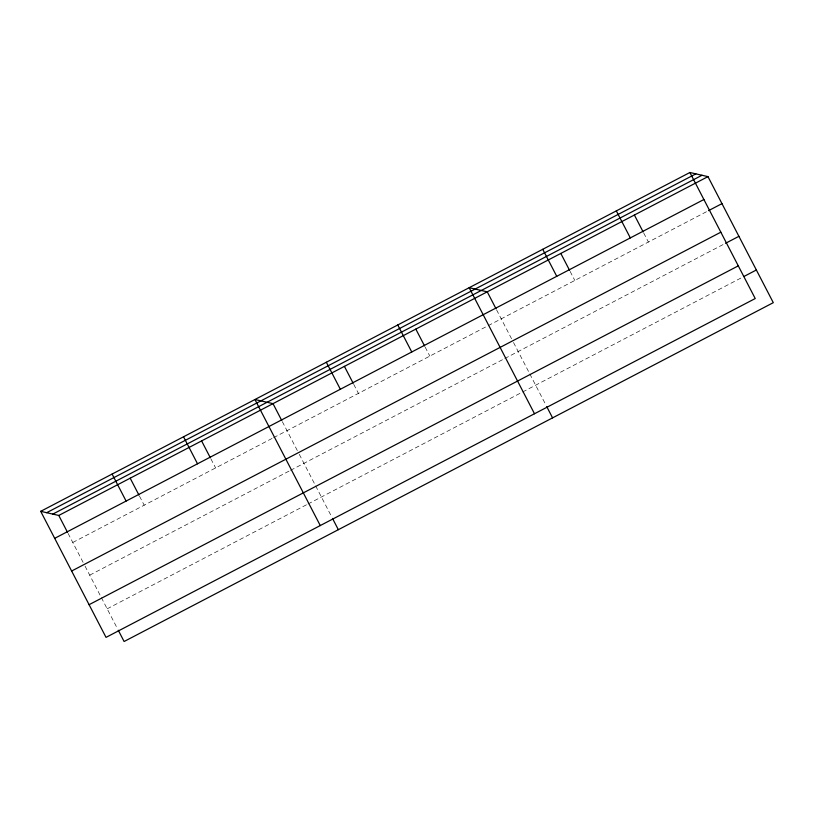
<?xml version="1.0" encoding="UTF-8"?>
<svg xmlns="http://www.w3.org/2000/svg" width="814" height="814" viewBox="0 0 814 814"><rect width="100%" height="100%" fill="white"/><g stroke="black" fill="none" stroke-linecap="round" stroke-linejoin="round"><path stroke-width="0.61" stroke-dasharray="4.07 3.05" d="M72.772 542.47L272.507 438.227M273.616 437.647L707.478 211.202M89.713 575.152L289.438 470.909M290.557 470.329L503.673 359.096M504.792 358.506L724.419 243.885M107.163 608.821L306.898 504.578M308.007 503.998L742.979 276.974M643.721 233.038L648.392 242.043M570.146 271.438L574.816 280.443M496.571 309.839L512.922 341.381M513.512 342.511L529.232 372.843M529.812 373.972L546.153 405.474M425.162 347.11L429.833 356.115M353.754 384.381L358.425 393.386M282.346 421.652L298.687 453.195M299.277 454.324L331.919 517.287M210.928 458.923L215.598 467.928M139.52 496.194L144.19 505.199M68.111 533.465L84.463 565.008M85.043 566.137L100.773 596.479M101.353 597.598L117.684 629.11"/><path stroke-width="1.22" d="M689.896 172.497L755.229 298.545L106.034 637.372L40.7 511.334L689.896 172.497L707.966 176.628L773.3 302.666L124.104 641.503L118.264 630.229M46.663 512.698L695.858 173.86M52.808 514.102L702.004 175.264M40.7 511.334L58.771 515.455L707.966 176.628M54.701 538.339L703.896 199.511M708.587 210.623L721.967 203.642M71.642 571.021L720.838 232.194M725.528 243.305L738.909 236.314M89.092 604.69L738.288 265.863M744.098 276.394L756.359 269.994M634.391 215.028L643.141 231.909M616.32 210.897L630.321 237.912M560.815 253.429L569.566 270.309M542.745 249.298L556.745 276.312M495.991 308.709L487.24 291.829L469.169 287.698L534.503 413.746M546.733 406.603L552.574 417.877M415.832 329.1L424.582 345.981M397.751 324.969L411.762 351.984M344.414 366.371L353.174 383.252M326.343 362.24L340.344 389.255M281.756 420.523L273.005 403.642L254.935 399.511L320.268 525.559M332.499 518.416L338.339 529.69M201.597 440.913L210.348 457.804M183.526 436.782L197.527 463.797M130.189 478.184L138.94 495.075M112.108 474.063L126.109 501.068M58.771 515.455L67.521 532.346"/></g></svg>
